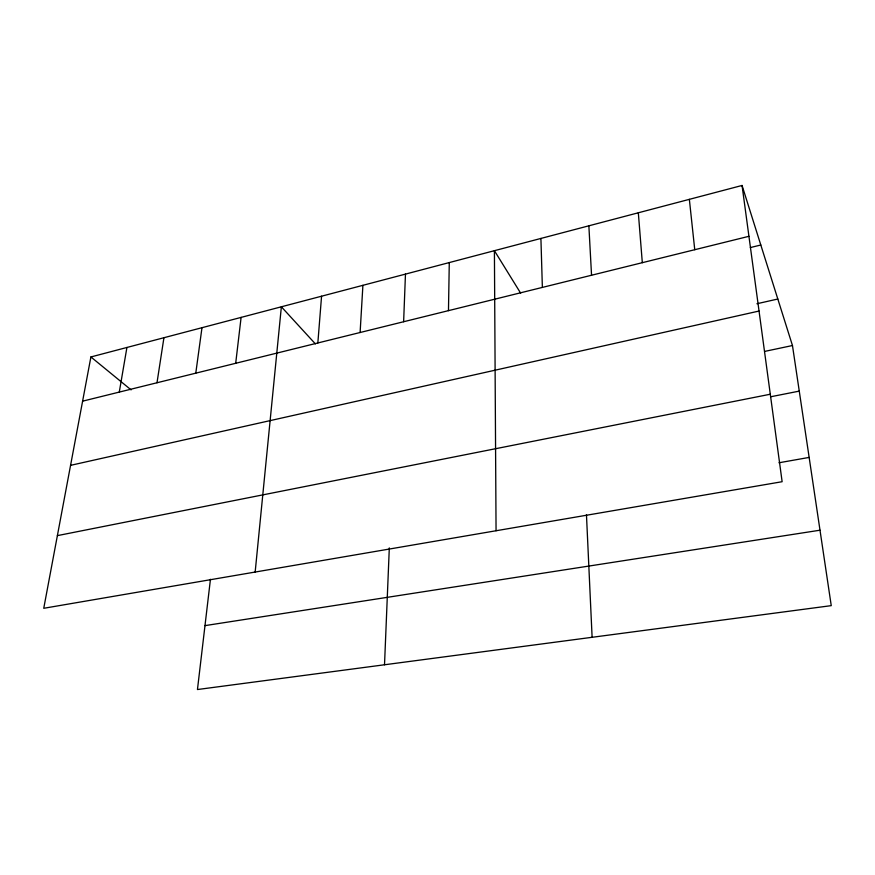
<?xml version="1.0" encoding="UTF-8"?>
<svg xmlns="http://www.w3.org/2000/svg" width="875" height="875" viewBox="0 0 875 875"><rect width="100%" height="100%" fill="white"/><g stroke="black" fill="none" stroke-linecap="round" stroke-linejoin="round"><path stroke-width="1.31" d="M448.47 310.647L449.28 262.577M403.627 321.738L405.464 274.116M384.519 664.77L389.309 547.903M360.106 332.511L362.906 285.327M317.844 342.967L321.562 296.209M255.161 572.053L281.367 306.797L315.394 343.908M235.692 363.289L241.106 317.395M210.448 579.283L197.455 689.533L831.25 605.642L792.466 345.527L742.055 185.467L90.902 356.956L43.75 608.289L782.13 481.709L742.055 185.467M195.781 373.166L201.983 327.698M156.997 382.758L163.931 337.728M119.284 392.088L126.919 347.473M82.611 401.166L748.934 236.305M750.334 247.559L760.812 245.011M756.93 303.745L777.82 299.02M70.569 465.347L759.041 311.041M764.914 351.356L792.466 345.527M57.378 535.631L770.295 394.231M770.558 396.791L799.258 391.114M778.98 462.766L809.145 457.417M204.991 625.625L820.006 530.206M90.902 356.956L131.097 389.889M520.636 293.136L494.408 250.688L496.059 530.753M689.358 199.347L694.75 249.714M638.323 212.789L642.316 262.686M588.864 225.816L591.544 275.242M586.458 514.719L592.113 637.295M540.914 238.448L542.369 287.416"/></g></svg>
